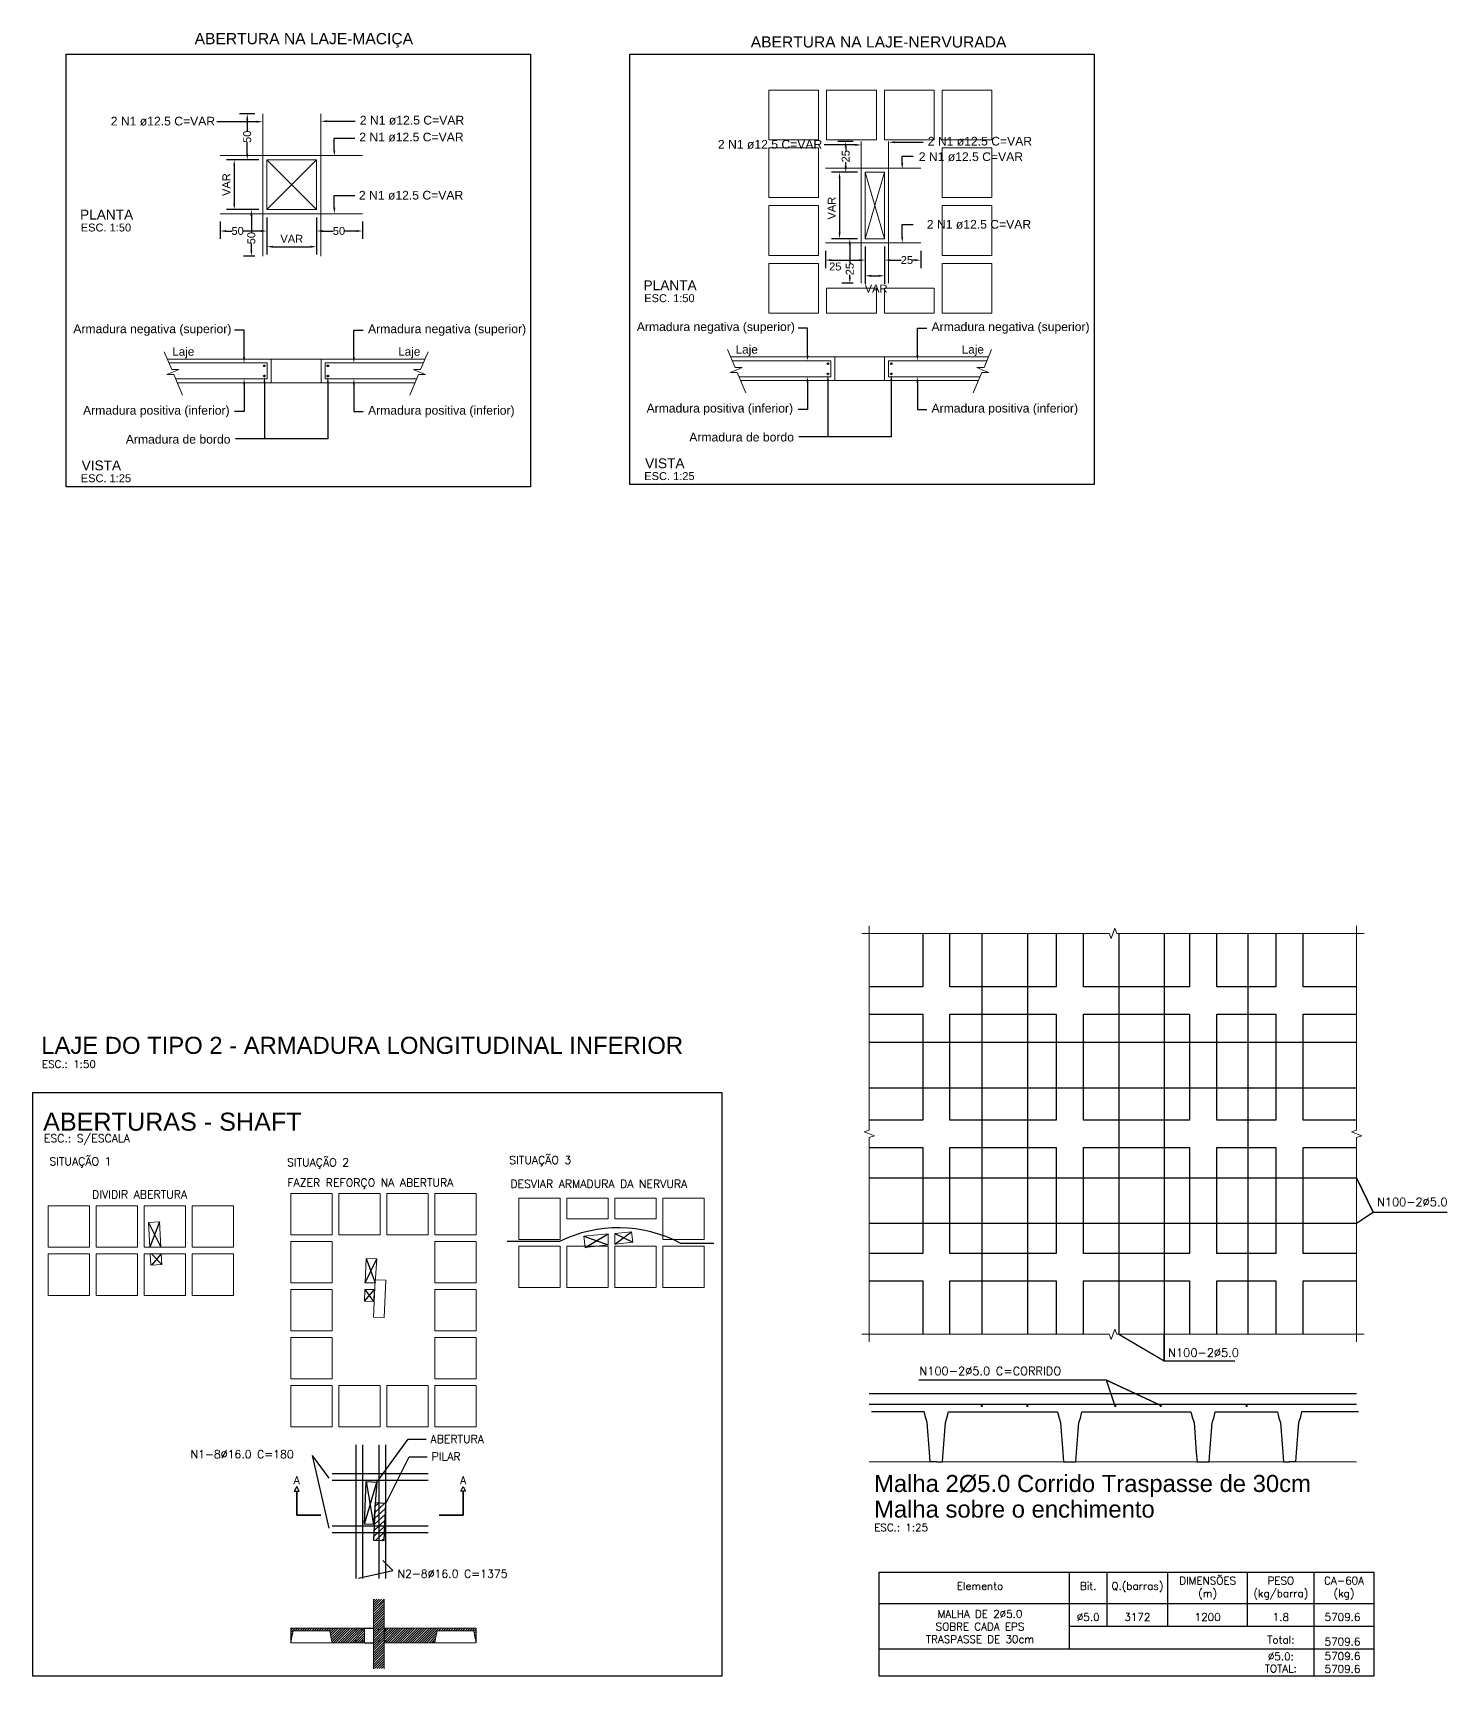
# Model space of a CAD drawing. Header units: millimetres. Extents: x -32 to 332, y -138 to 116.
# Drawn here: x 294.21 to 331.54, y 69.95 to 113.31 of the extents above; entities that cross this region are included whole.
import ezdxf
from ezdxf.enums import TextEntityAlignment as Align

# ---------------------------------------------------------------- set-up
doc = ezdxf.new("R2010")
doc.units = ezdxf.units.MM
doc.linetypes.add('DASHED2', pattern=[9.525, 6.35, -3.175])
for name, color, linetype in [('A-AUX-FC', 8, 'Continuous'), ('A-AUX-FT', 6, 'Continuous'), ('A-LN-FT', 2, 'Continuous'), ('A-PRO-01', 8, 'DASHED2'), ('A-TXT-FC', 4, 'Continuous'), ('A-TXT-FT', 3, 'Continuous'), ('A-TXT-TI', 7, 'Continuous'), ('Cotas', 9, 'Continuous'), ('eps', 8, 'Continuous'), ('HACHURA', 8, 'Continuous'), ('TABFER', 3, 'Continuous'), ('TABFER_QUADRO', 1, 'Continuous')]:
    doc.layers.add(name, color=color, linetype=linetype)
for name, color, linetype, lineweight in [('ARR_LONG_INF', 6, 'Continuous', 15), ('Descrição da armadura', 3, 'Continuous', 5), ('DT-Barras na forma', 2, 'Continuous', 30), ('DT-Forma', 4, 'Continuous', 5), ('DT-Indicações', 2, 'Continuous', 30), ('FO-Elementos em vista', 7, 'Continuous', 9), ('FO-Indicações', 7, 'Continuous', 9), ('LJ_NERV_RETI', 8, 'Continuous', 9), ('OT_SEC_LAJE', 2, 'Continuous', 20), ('PILAR_BETAO', 8, 'Continuous', 0), ('PILAR_EIXOS', 1, 'Continuous', 0), ('Textos', 3, 'Continuous', 9)]:
    doc.layers.add(name, color=color, linetype=linetype, lineweight=lineweight)
doc.styles.add('Arial', font='arial.ttf', dxfattribs={"height": 15})
doc.styles.add('TXT-TB-125', font='romans.shx', dxfattribs={"height": 5})
doc.styles.add('TXT-TB-150', font='romans.shx', dxfattribs={"height": 10})
doc.styles.add('TXT-TB-175', font='romans.shx', dxfattribs={"height": 15})
doc.styles.add('TXT-TI-125', font='arial.ttf', dxfattribs={"height": 11.25})
doc.styles.add('TXT-TI-150', font='arial.ttf', dxfattribs={"height": 22.5})
doc.styles.add('TXT-TI-175', font='arial.ttf', dxfattribs={"height": 33.75})
pattern_1 = [(45, (-767.575288, 443.38043), (-0.0316105015, 0.0316105015), [])]

msp = doc.modelspace()

# ---------------------------------------------------------------- hatches: boundary and pattern name
h = msp.add_hatch(color=256)
h.dxf.hatch_style = 1
h.paths.add_polyline_path([(302.74303, 71.17378, 1), (302.7205, 71.17378, 1)])
h = msp.add_hatch(color=256)
h.dxf.hatch_style = 1
h.paths.add_polyline_path([(302.91903, 71.17378, 1), (302.8965, 71.17378, 1)])
h = msp.add_hatch(color=256)
h.dxf.hatch_style = 1
h.paths.add_polyline_path([(303.35045, 71.17378, 1), (303.32792, 71.17378, 1)])
h = msp.add_hatch(color=256)
h.dxf.hatch_style = 1
h.paths.add_polyline_path([(303.52645, 71.17378, 1), (303.50392, 71.17378, 1)])
h = msp.add_hatch(color=256)
h.dxf.hatch_style = 1
h.paths.add_polyline_path([(302.74303, 70.8795, 1), (302.7205, 70.8795, 1)])
h = msp.add_hatch(color=256)
h.dxf.hatch_style = 1
h.paths.add_polyline_path([(302.91903, 70.8795, 1), (302.8965, 70.8795, 1)])
h = msp.add_hatch(color=256)
h.dxf.hatch_style = 1
h.paths.add_polyline_path([(303.35045, 70.8795, 1), (303.32792, 70.8795, 1)])
h = msp.add_hatch(color=256)
h.dxf.hatch_style = 1
h.paths.add_polyline_path([(303.52645, 70.8795, 1), (303.50392, 70.8795, 1)])
at = {"layer": 'HACHURA'}
h = msp.add_hatch(dxfattribs=at)
h.set_pattern_fill('ANSI31', color=256, scale=0.01408)
h.set_pattern_definition(pattern_1)
h.paths.add_polyline_path([(303.48465, 71.98406), (303.20331, 71.98406), (303.20331, 70.14924), (303.48465, 70.14924)])
h = msp.add_hatch(dxfattribs=at)
h.set_pattern_fill('ANSI31', color=256, scale=0.01408)
h.set_pattern_definition(pattern_1)
h.paths.add_polyline_path([(302.96321, 70.83304), (302.96321, 71.14984), (302.96321, 71.22024), (301.01619, 71.22024), (301.01619, 70.83304), (301.04787, 70.99144), (301.07955, 71.14984), (302.04403, 71.14984), (302.07571, 70.99144), (302.10739, 70.83304)])
h.paths.add_polyline_path([(305.90899, 71.22024), (303.48465, 71.22024), (303.48465, 70.83304), (303.55059, 70.83304), (304.64179, 70.83304), (304.81779, 70.83304), (304.84947, 70.99144), (304.88115, 71.14984), (305.84563, 71.14984), (305.87731, 70.99144), (305.90899, 70.83304)])

# ---------------------------------------------------------------- linework, layer by layer
msp.add_lwpolyline([(294.2107, 85.35568), (312.39482, 85.35568), (312.39482, 69.95195), (294.2107, 69.95195)], close=True)
for centre in [(302.73177, 71.17378), (302.90777, 71.17378), (303.33919, 71.17378), (303.51519, 71.17378), (302.73177, 70.8795), (302.90777, 70.8795), (303.33919, 70.8795), (303.51519, 70.8795)]:
    msp.add_circle(centre, 0.01126)
at = {"layer": 'A-AUX-FC'}
for p, q in [((302.96321, 73.96007), (303.28826, 75.07363)), ((303.01118, 75.08504), (303.20502, 73.94976)), ((303.22151, 73.95585), (303.51513, 74.2249)), ((303.22846, 74.115), (303.52208, 74.38405)), ((303.23541, 74.27415), (303.49585, 74.5128)), ((303.24236, 74.43329), (303.33671, 74.51975)), ((303.20762, 73.63756), (303.50123, 73.90661)), ((303.21456, 73.79671), (303.50818, 74.06576)), ((303.26393, 73.53639), (303.49428, 73.74747)), ((303.42307, 73.52944), (303.48733, 73.58832)), ((302.96321, 71.22024), (303.20331, 71.22024)), ((302.96321, 70.83304), (303.20331, 70.83304))]:
    msp.add_line(p, q, dxfattribs=at)
for points in [[(329.14567, 81.90144), (329.58326, 82.19312), (329.14567, 83.10146), (329.58326, 82.19312), (331.53618, 82.19312)], [(322.86757, 78.97257), (324.07184, 78.27151), (324.06759, 78.97257), (324.07184, 78.27151), (325.92981, 78.27151)], [(322.76181, 77.09813), (322.54754, 77.76353), (323.96183, 77.09813), (322.54754, 77.76353), (317.59105, 77.76353)]]:
    msp.add_lwpolyline(points, dxfattribs=at)
for points in [[(303.01118, 75.08504), (303.28826, 75.07363), (303.20502, 73.94976), (302.96321, 73.96007)], [(303.20331, 73.53903), (303.48465, 73.52675), (303.52764, 74.51141), (303.24631, 74.52369), (303.20331, 73.53903)], [(303.20331, 73.53903), (303.48465, 73.52675), (303.52764, 74.51141), (303.24631, 74.52369), (303.20331, 73.53903)]]:
    msp.add_lwpolyline(points, close=True, dxfattribs=at)
at = {"layer": 'A-AUX-FT', "linetype": 'Continuous'}
for p, q in [((308.11071, 81.42126), (306.72859, 81.42126)), ((311.29616, 81.37714), (312.17868, 81.37714))]:
    msp.add_line(p, q, dxfattribs=at)
at = {"layer": 'A-AUX-FT'}
for p, q in [((302.73177, 76.05222), (302.73177, 72.53222)), ((302.90777, 76.05222), (302.90777, 72.53222)), ((303.33919, 76.05222), (303.33919, 72.53222)), ((303.51519, 76.05222), (303.51519, 72.53222)), ((302.10739, 75.29914), (304.64179, 75.29914)), ((302.10739, 75.12314), (304.64179, 75.12314)), ((302.10739, 73.91816), (304.64179, 73.91816)), ((302.10739, 73.74216), (304.64179, 73.74216))]:
    msp.add_line(p, q, dxfattribs=at)
for points in [[(319.25674, 89.55278), (319.25674, 78.97257)], [(320.45676, 89.55278), (320.45676, 78.97257)], [(322.86757, 89.55278), (322.86757, 78.97257)], [(324.06759, 89.55278), (324.06759, 78.97257)], [(326.27702, 89.55278), (326.27702, 78.97257)], [(316.28541, 86.67762), (329.14567, 86.67762)], [(316.28541, 85.4776), (329.14567, 85.4776)], [(316.28541, 83.10146), (329.14567, 83.10146)], [(316.28541, 81.90144), (329.14567, 81.90144)], [(301.80694, 74.19591), (301.17334, 74.19591), (301.17334, 74.82951), (301.2367, 74.82951), (301.17334, 74.95623), (301.10998, 74.82951), (301.17334, 74.82951), (301.17334, 74.19591), (301.80694, 74.19591)], [(304.93499, 74.19591), (305.56859, 74.19591), (305.56859, 74.82951), (305.50523, 74.82951), (305.56859, 74.95623), (305.63195, 74.82951), (305.56859, 74.82951), (305.56859, 74.19591), (304.93499, 74.19591)]]:
    msp.add_lwpolyline(points, dxfattribs=at)
at = {"layer": 'A-AUX-FT', "linetype": 'Continuous'}
msp.add_arc((309.66024, 78.27999), 3.50266, 62.156961, 116.25624, dxfattribs=at)
at = {"layer": 'A-LN-FT'}
msp.add_line((329.14567, 77.11973), (316.28541, 77.11973), dxfattribs=at)
at = {"layer": 'A-LN-FT', "const_width": 0.03}
for points in [[(319.27174, 77.08313, 1), (319.24173, 77.08313, 1)], [(320.47176, 77.08313, 1), (320.44176, 77.08313, 1)], [(322.79181, 77.08313, 1), (322.76181, 77.08313, 1)], [(323.99183, 77.08313, 1), (323.96183, 77.08313, 1)], [(326.25978, 77.08313, 1), (326.22978, 77.08313, 1)]]:
    msp.add_lwpolyline(points, format="xyb", close=True, dxfattribs=at)
at = {"layer": 'A-PRO-01'}
for p, q in [((297.26513, 81.92288), (297.58736, 81.26731)), ((297.55059, 81.93852), (297.30105, 81.26731)), ((308.75133, 81.56366), (309.39077, 81.33059)), ((308.78518, 81.26251), (309.39077, 81.62047)), ((309.56677, 81.35037), (310.0139, 81.67582)), ((309.56677, 81.6361), (310.04445, 81.40407)), ((297.597, 81.09131), (297.33769, 80.79877)), ((297.33769, 81.09131), (297.6122, 80.81381)), ((302.98375, 80.33074), (303.28826, 80.96257)), ((303.01118, 80.97398), (303.24147, 80.33074)), ((302.96321, 79.84901), (303.22843, 80.15474)), ((302.97625, 80.15474), (303.20502, 79.8387))]:
    msp.add_line(p, q, dxfattribs=at)
at = {"layer": 'A-TXT-FC'}
msp.add_line((316.28541, 77.41116), (329.14567, 77.41116), dxfattribs=at)
for points in [[(318.05545, 75.61113), (317.89544, 75.61113), (317.87544, 75.85113), (317.81544, 76.64291), (317.77544, 76.76291), (317.73544, 76.92291), (316.34036, 76.92291)], [(318.05545, 75.61113), (318.21545, 75.61113), (318.23545, 75.85113), (318.29545, 76.64291), (318.33545, 76.76291), (318.37545, 76.92291), (321.25551, 76.92291), (321.29551, 76.76291), (321.33551, 76.64291), (321.39551, 75.85113), (321.41551, 75.61113), (321.73552, 75.61113), (321.75552, 75.85113), (321.81552, 76.64291), (321.85552, 76.76291), (321.89552, 76.92291), (324.77558, 76.92291), (324.81558, 76.76291), (324.85558, 76.64291), (324.91558, 75.85113), (324.93559, 75.61113), (325.25559, 75.61113), (325.27559, 75.85113), (325.33559, 76.64291), (325.37559, 76.76291), (325.41559, 76.92291), (327.05563, 76.92291), (327.09563, 76.76291), (327.13563, 76.64291), (327.19563, 75.85113), (327.21563, 75.61113), (327.37563, 75.61113)], [(329.20062, 76.92291), (327.69564, 76.92291), (327.65564, 76.76291), (327.61564, 76.64291), (327.55564, 75.85113), (327.53564, 75.61113), (327.37563, 75.61113)]]:
    msp.add_lwpolyline(points, dxfattribs=at)
at = {"layer": 'A-TXT-FT'}
for p, q in [((303.28793, 75.0691), (304.11208, 76.20137)), ((304.11208, 76.20137), (304.59375, 76.20137)), ((302.02866, 73.85863), (301.5873, 75.77707)), ((302.02866, 75.1732), (301.5873, 75.77707)), ((303.52764, 74.51141), (304.13935, 75.73818)), ((304.13935, 75.73818), (304.62102, 75.73818)), ((303.44532, 73.00182), (303.71236, 72.73509)), ((302.80406, 72.53293), (303.71236, 72.73509))]:
    msp.add_line(p, q, dxfattribs=at)
at = {"layer": 'ARR_LONG_INF'}
for p, q in [((300.27664, 107.4197), (300.27664, 111.17636)), ((301.80782, 111.17636), (301.80782, 107.4197)), ((316.07089, 106.70981), (316.07089, 110.44653)), ((316.79594, 110.44653), (316.79594, 106.70981)), ((299.15346, 110.07405), (302.91012, 110.07405)), ((315.1288, 109.74236), (317.64621, 109.74236)), ((299.15346, 108.54287), (302.91012, 108.54287)), ((315.1288, 107.77503), (317.64621, 107.77503)), ((300.39749, 104.60319), (297.80191, 104.60319)), ((300.39749, 104.18578), (300.39749, 104.60319)), ((301.92102, 104.18578), (301.92102, 104.60319)), ((301.92102, 104.60319), (304.5166, 104.60319)), ((315.26858, 104.65929), (312.67301, 104.65929)), ((315.26858, 104.24188), (315.26858, 104.65929)), ((316.79212, 104.24188), (316.79212, 104.65929)), ((316.79212, 104.65929), (319.38769, 104.65929)), ((297.97757, 104.18578), (300.39749, 104.18578)), ((304.34094, 104.18578), (301.92102, 104.18578)), ((312.84867, 104.24188), (315.26858, 104.24188)), ((319.21203, 104.24188), (316.79212, 104.24188))]:
    msp.add_line(p, q, dxfattribs=at)
at = {"layer": 'Cotas', "linetype": 'Continuous'}
for p, q in [((300.06794, 111.17636), (299.66029, 111.17636)), ((299.86899, 111.01983), (299.86899, 110.72024)), ((299.86899, 110.1224), (299.86899, 110.42199)), ((315.86219, 110.44653), (315.45454, 110.44653)), ((315.66324, 110.29), (315.66324, 110.20851)), ((300.17611, 109.96588), (299.31686, 109.96588)), ((299.52556, 109.80935), (299.52556, 108.80757)), ((300.17611, 109.96588), (299.66029, 109.96588)), ((315.66324, 109.79071), (315.66324, 109.90442)), ((315.97036, 109.63418), (315.29219, 109.63418)), ((315.97036, 109.63418), (315.45454, 109.63418)), ((315.50089, 109.47766), (315.50089, 108.03973)), ((300.17611, 108.65105), (299.31686, 108.65105)), ((300.17611, 108.65105), (299.76846, 108.65105)), ((299.97717, 108.49452), (299.97717, 108.04581)), ((300.38482, 108.44234), (300.38482, 107.46295)), ((301.69964, 108.44234), (301.69964, 107.87669)), ((301.69965, 108.44234), (301.69965, 107.46295)), ((299.15346, 108.33417), (299.15346, 107.87669)), ((299.30999, 108.08539), (299.46493, 108.08539)), ((300.22829, 108.08539), (299.76318, 108.08539)), ((300.38482, 108.33417), (300.38482, 107.87669)), ((301.85617, 108.08539), (302.13936, 108.08539)), ((302.7536, 108.08539), (302.43761, 108.08539)), ((302.91012, 108.33417), (302.91012, 107.87669)), ((299.97717, 107.57622), (299.97717, 107.74756)), ((300.54134, 107.67166), (301.54312, 107.67166)), ((315.1288, 107.56633), (315.1288, 107.10885)), ((315.97036, 107.8832), (315.29219, 107.8832)), ((315.97036, 107.8832), (315.56271, 107.8832)), ((315.77142, 107.72668), (315.77142, 107.2322)), ((316.17907, 107.6745), (316.17907, 106.69511)), ((316.17907, 107.56633), (316.17907, 107.10885)), ((316.68776, 107.6745), (316.68776, 107.10885)), ((316.68777, 107.6745), (316.68777, 106.69511)), ((317.64621, 107.56633), (317.64621, 107.10885)), ((300.06794, 107.4197), (299.76846, 107.4197)), ((315.28532, 107.31755), (316.02254, 107.31755)), ((316.84429, 107.31755), (317.12456, 107.31755)), ((317.48968, 107.31755), (317.42865, 107.31755)), ((315.86219, 106.70981), (315.56271, 106.70981)), ((315.77142, 106.86633), (315.77142, 106.92811)), ((316.3356, 106.90381), (316.53124, 106.90381))]:
    msp.add_line(p, q, dxfattribs=at)
at = {"layer": 'Cotas'}
for p, q in [((300.12011, 110.96908), (299.068, 110.96908)), ((301.96435, 110.98178), (302.71524, 110.98178)), ((302.16696, 110.20971), (302.16696, 110.53625)), ((302.16696, 110.53625), (302.71104, 110.53625)), ((315.91436, 110.35699), (315.09231, 110.35699)), ((316.95247, 110.42691), (317.70335, 110.42691)), ((317.15508, 109.87801), (317.15508, 110.06339)), ((317.15508, 110.06339), (317.44713, 110.06339)), ((302.16696, 108.6994), (302.16696, 109.02594)), ((302.16696, 109.02594), (302.71104, 109.02594)), ((317.15508, 107.93156), (317.15508, 108.2581)), ((317.15508, 108.2581), (317.44713, 108.2581))]:
    msp.add_line(p, q, dxfattribs=at)
for points in [[(299.78475, 104.75972), (299.78475, 105.46935), (299.53608, 105.46935)], [(302.68335, 104.75972), (302.68335, 105.46935), (302.93201, 105.46935)], [(314.65584, 104.81582), (314.65584, 105.52544), (314.40718, 105.52544)], [(317.55444, 104.81582), (317.55444, 105.52544), (317.80311, 105.52544)], [(301.99615, 104.08212), (301.99615, 102.59884), (299.55734, 102.59884)], [(300.32235, 104.08212), (300.32235, 102.59884), (299.55734, 102.59884)], [(314.65584, 104.08535), (314.65584, 103.37573), (314.40718, 103.37573)], [(316.86725, 104.13821), (316.86725, 102.65494), (314.42844, 102.65494)], [(315.19345, 104.13821), (315.19345, 102.65494), (314.42844, 102.65494)], [(317.55444, 104.08535), (317.55444, 103.37573), (317.80311, 103.37573)], [(299.78475, 104.02926), (299.78475, 103.31963), (299.53608, 103.31963)], [(302.68335, 104.02926), (302.68335, 103.31963), (302.93201, 103.31963)]]:
    msp.add_lwpolyline(points, dxfattribs=at)
at = {"layer": 'Cotas', "linetype": 'Continuous'}
for points in [[(299.8429, 111.01983), (299.89508, 111.01983), (299.86899, 111.17636)], [(315.63715, 110.29), (315.68933, 110.29), (315.66324, 110.44653)], [(299.49947, 109.80935), (299.55165, 109.80935), (299.52556, 109.96588)], [(299.8429, 110.1224), (299.89508, 110.1224), (299.86899, 109.96588)], [(315.63715, 109.79071), (315.68933, 109.79071), (315.66324, 109.63418)], [(315.4748, 109.47766), (315.52698, 109.47766), (315.50089, 109.63418)], [(299.49947, 108.80757), (299.55165, 108.80757), (299.52556, 108.65105)], [(299.95108, 108.49452), (300.00325, 108.49452), (299.97717, 108.65105)], [(299.30999, 108.11148), (299.30999, 108.05931), (299.15346, 108.08539)], [(300.22829, 108.11148), (300.22829, 108.05931), (300.38482, 108.08539)], [(301.85617, 108.11148), (301.85617, 108.05931), (301.69964, 108.08539)], [(302.7536, 108.11148), (302.7536, 108.05931), (302.91012, 108.08539)], [(315.4748, 108.03973), (315.52698, 108.03973), (315.50089, 107.8832)], [(299.95108, 107.57622), (300.00325, 107.57622), (299.97717, 107.4197)], [(300.54134, 107.69774), (300.54134, 107.64557), (300.38482, 107.67166)], [(301.54312, 107.69774), (301.54312, 107.64557), (301.69965, 107.67166)], [(315.74533, 107.72668), (315.7975, 107.72668), (315.77142, 107.8832)], [(315.28532, 107.34364), (315.28532, 107.29147), (315.1288, 107.31755)], [(316.02254, 107.34364), (316.02254, 107.29147), (316.17907, 107.31755)], [(316.84429, 107.34364), (316.84429, 107.29147), (316.68776, 107.31755)], [(317.48968, 107.34364), (317.48968, 107.29147), (317.64621, 107.31755)], [(315.74533, 106.86633), (315.7975, 106.86633), (315.77142, 106.70981)], [(316.3356, 106.9299), (316.3356, 106.87773), (316.17907, 106.90381)], [(316.53124, 106.9299), (316.53124, 106.87773), (316.68777, 106.90381)]]:
    msp.add_solid(points, dxfattribs=at)
at = {"layer": 'Cotas'}
for points in [[(301.96435, 110.95569), (301.80782, 110.98178), (301.96435, 111.00787)], [(300.12011, 110.99517), (300.27664, 110.96908), (300.12011, 110.94299)], [(302.19305, 110.20971), (302.16696, 110.05318), (302.14087, 110.20971)], [(315.91436, 110.38308), (316.07089, 110.35699), (315.91436, 110.3309)], [(316.95247, 110.40082), (316.79594, 110.42691), (316.95247, 110.453)], [(317.18116, 109.87801), (317.15508, 109.72149), (317.12899, 109.87801)], [(302.19305, 108.6994), (302.16696, 108.54287), (302.14087, 108.6994)], [(317.18116, 107.93156), (317.15508, 107.77503), (317.12899, 107.93156)], [(299.81083, 104.75972), (299.78475, 104.60319), (299.75866, 104.75972)], [(302.70944, 104.75972), (302.68335, 104.60319), (302.65726, 104.75972)], [(314.68193, 104.81582), (314.65584, 104.65929), (314.62975, 104.81582)], [(317.58053, 104.81582), (317.55444, 104.65929), (317.52836, 104.81582)], [(299.75866, 104.02926), (299.78475, 104.18578), (299.81083, 104.02926)], [(300.29627, 104.08212), (300.32235, 104.23864), (300.34844, 104.08212)], [(301.97007, 104.08212), (301.99615, 104.23864), (302.02224, 104.08212)], [(302.65726, 104.02926), (302.68335, 104.18578), (302.70944, 104.02926)], [(314.62975, 104.08535), (314.65584, 104.24188), (314.68193, 104.08535)], [(315.16736, 104.13821), (315.19345, 104.29474), (315.21954, 104.13821)], [(316.84116, 104.13821), (316.86725, 104.29474), (316.89334, 104.13821)], [(317.52836, 104.08535), (317.55444, 104.24188), (317.58053, 104.08535)]]:
    msp.add_solid(points, dxfattribs=at)
at = {"layer": 'DT-Barras na forma'}
for centre in [(300.32288, 104.52701), (301.99563, 104.52701), (315.19397, 104.58311), (316.86673, 104.58311), (300.32235, 104.26144), (301.99615, 104.26144), (315.19345, 104.31754), (316.86725, 104.31754)]:
    msp.add_circle(centre, 0.02038, dxfattribs=at)
at = {"layer": 'DT-Forma', "linetype": 'Continuous'}
for p, q in [((312.54761, 104.95669), (312.74692, 104.48398)), ((319.51309, 104.95669), (319.31377, 104.48398)), ((297.67652, 104.90059), (297.87583, 104.42788)), ((297.75791, 104.70754), (300.50184, 104.70754)), ((300.50184, 104.70754), (300.50184, 104.08143)), ((301.81667, 104.70754), (301.81667, 104.08143)), ((304.5606, 104.70754), (301.81667, 104.70754)), ((304.64199, 104.90059), (304.44268, 104.42788)), ((312.62901, 104.76364), (315.37293, 104.76364)), ((315.37293, 104.76364), (315.37293, 104.13753)), ((316.68776, 104.76364), (316.68776, 104.13753)), ((319.43169, 104.76364), (316.68776, 104.76364)), ((297.904, 104.36057), (297.74695, 104.29483)), ((297.74695, 104.29483), (297.93113, 104.29483)), ((298.06157, 104.42788), (297.87583, 104.42788)), ((298.06157, 104.42788), (297.904, 104.36057)), ((297.93113, 104.29483), (298.15914, 103.75638)), ((300.50184, 104.08143), (298.0214, 104.08143)), ((301.81667, 104.08143), (304.29711, 104.08143)), ((304.38737, 104.29483), (304.15936, 103.75638)), ((304.25693, 104.42788), (304.4145, 104.36057)), ((304.25693, 104.42788), (304.44268, 104.42788)), ((304.57155, 104.29483), (304.38737, 104.29483)), ((304.4145, 104.36057), (304.57155, 104.29483)), ((312.7751, 104.41667), (312.61805, 104.35093)), ((312.61805, 104.35093), (312.80223, 104.35093)), ((312.93267, 104.48398), (312.74692, 104.48398)), ((312.93267, 104.48398), (312.7751, 104.41667)), ((312.80223, 104.35093), (313.03024, 103.81247)), ((315.37293, 104.13753), (312.89249, 104.13753)), ((316.68776, 104.13753), (319.1682, 104.13753)), ((319.25847, 104.35093), (319.03046, 103.81247)), ((319.12803, 104.48398), (319.2856, 104.41667)), ((319.12803, 104.48398), (319.31377, 104.48398)), ((319.44265, 104.35093), (319.25847, 104.35093)), ((319.2856, 104.41667), (319.44265, 104.35093))]:
    msp.add_line(p, q, dxfattribs=at)
for points in [[(300.38481, 108.65105), (300.38481, 109.96588), (301.69964, 109.96588), (301.69964, 108.65105), (300.38481, 108.65105)], [(316.17906, 107.8832), (316.17906, 109.63418), (316.68776, 109.63418), (316.68776, 107.8832), (316.17906, 107.8832)]]:
    msp.add_lwpolyline(points, dxfattribs=at)
at = {"layer": 'DT-Indicações'}
for points in [[(295.09207, 112.74968), (307.34543, 112.74968), (307.34543, 101.33814), (295.09207, 101.33814)], [(309.96316, 112.74968), (322.21652, 112.74968), (322.21652, 101.39423), (309.96316, 101.39423)]]:
    msp.add_lwpolyline(points, close=True, dxfattribs=at)
at = {"layer": 'eps'}
for points in [[(317.69544, 89.55278), (317.69544, 88.14275), (316.28541, 88.14275)], [(321.21551, 89.55278), (321.21551, 88.14275), (318.41545, 88.14275), (318.41545, 89.55278)], [(324.73558, 89.55278), (324.73558, 88.14275), (321.93553, 88.14275), (321.93553, 89.55278)], [(327.01563, 89.55278), (327.01563, 88.14275), (325.4556, 88.14275), (325.4556, 89.55278)], [(329.14567, 88.14275), (327.73564, 88.14275), (327.73564, 89.55278)], [(316.28541, 87.42274), (317.69544, 87.42274), (317.69544, 84.62268), (316.28541, 84.62268)], [(329.14567, 84.62268), (327.73564, 84.62268), (327.73564, 87.42274), (329.14567, 87.42274)], [(316.28541, 83.90266), (317.69544, 83.90266), (317.69544, 81.10261), (316.28541, 81.10261)], [(329.14567, 81.10261), (327.73564, 81.10261), (327.73564, 83.90266), (329.14567, 83.90266)], [(316.28541, 80.38259), (317.69544, 80.38259), (317.69544, 78.97257)], [(318.41545, 78.97257), (318.41545, 80.38259), (321.21551, 80.38259), (321.21551, 78.97257)], [(321.93553, 78.97257), (321.93553, 80.38259), (324.73558, 80.38259), (324.73558, 78.97257)], [(325.4556, 78.97257), (325.4556, 80.38259), (327.01563, 80.38259), (327.01563, 78.97257)], [(327.73564, 78.97257), (327.73564, 80.38259), (329.14567, 80.38259)]]:
    msp.add_lwpolyline(points, dxfattribs=at)
for points in [[(321.21551, 87.42274), (321.21551, 84.62268), (318.41545, 84.62268), (318.41545, 87.42274)], [(324.73558, 87.42274), (324.73558, 84.62268), (321.93553, 84.62268), (321.93553, 87.42274)], [(327.01563, 87.42274), (327.01563, 84.62268), (325.4556, 84.62268), (325.4556, 87.42274)], [(321.21551, 83.90266), (321.21551, 81.10261), (318.41545, 81.10261), (318.41545, 83.90266)], [(324.73558, 83.90266), (324.73558, 81.10261), (321.93553, 81.10261), (321.93553, 83.90266)], [(327.01563, 83.90266), (327.01563, 81.10261), (325.4556, 81.10261), (325.4556, 83.90266)]]:
    msp.add_lwpolyline(points, close=True, dxfattribs=at)
at = {"layer": 'FO-Elementos em vista'}
for p, q in [((300.50184, 104.70754), (301.81667, 104.70754)), ((315.37293, 104.76364), (316.68776, 104.76364)), ((301.81667, 104.08143), (300.50184, 104.08143)), ((316.68776, 104.13753), (315.37293, 104.13753))]:
    msp.add_line(p, q, dxfattribs=at)
at = {"layer": 'FO-Indicações', "linetype": 'Continuous'}
for p, q in [((300.38481, 109.96588), (301.69964, 108.65105)), ((300.38481, 108.65105), (301.69964, 109.96588)), ((316.17906, 109.63418), (316.68776, 107.8832)), ((316.17906, 107.8832), (316.68776, 109.63418))]:
    msp.add_line(p, q, dxfattribs=at)
at = {"layer": 'LJ_NERV_RETI'}
for p, q in [((302.10739, 81.59794), (302.10739, 82.68914)), ((303.37459, 81.59794), (303.37459, 82.68914)), ((304.64179, 81.59794), (304.64179, 82.68914)), ((305.90899, 81.59794), (305.90899, 82.68914)), ((308.12357, 81.4761), (308.12357, 82.5673)), ((308.29957, 82.5673), (309.39077, 82.5673)), ((308.29957, 82.0217), (308.29957, 82.5673)), ((309.39077, 82.0217), (309.39077, 82.5673)), ((309.56677, 82.5673), (310.65797, 82.5673)), ((309.56677, 82.0217), (309.56677, 82.5673)), ((310.65797, 82.0217), (310.65797, 82.5673)), ((311.92517, 81.4761), (311.92517, 82.5673)), ((295.70391, 81.26731), (295.70391, 82.35851)), ((296.97111, 81.26731), (296.97111, 82.35851)), ((298.23831, 81.26731), (298.23831, 82.35851)), ((299.50551, 81.26731), (299.50551, 82.35851)), ((308.29957, 82.0217), (309.39077, 82.0217)), ((309.56677, 82.0217), (310.65797, 82.0217)), ((301.01619, 81.59794), (302.10739, 81.59794)), ((302.28339, 81.59794), (303.37459, 81.59794)), ((303.55059, 81.59794), (304.64179, 81.59794)), ((304.81779, 81.59794), (305.90899, 81.59794)), ((294.61271, 81.26731), (295.70391, 81.26731)), ((295.70391, 80.00011), (295.70391, 81.09131)), ((295.87991, 81.26731), (296.97111, 81.26731)), ((296.97111, 80.00011), (296.97111, 81.09131)), ((297.14711, 81.26731), (298.23831, 81.26731)), ((298.23831, 80.00011), (298.23831, 81.09131)), ((298.41431, 81.26731), (299.50551, 81.26731)), ((299.50551, 80.00011), (299.50551, 81.09131)), ((302.10739, 80.33074), (302.10739, 81.42194)), ((305.90899, 80.33074), (305.90899, 81.42194)), ((307.03237, 81.4761), (308.12357, 81.4761)), ((308.12357, 80.2089), (308.12357, 81.3001)), ((309.39077, 80.2089), (309.39077, 81.3001)), ((310.65797, 80.2089), (310.65797, 81.3001)), ((310.83397, 81.4761), (311.92517, 81.4761)), ((311.92517, 80.2089), (311.92517, 81.3001)), ((301.01619, 80.33074), (302.10739, 80.33074)), ((304.81779, 80.33074), (305.90899, 80.33074)), ((294.61271, 80.00011), (295.70391, 80.00011)), ((295.87991, 80.00011), (296.97111, 80.00011)), ((297.14711, 80.00011), (298.23831, 80.00011)), ((298.41431, 80.00011), (299.50551, 80.00011)), ((302.10739, 79.06354), (302.10739, 80.15474)), ((305.90899, 79.06354), (305.90899, 80.15474)), ((307.03237, 80.2089), (308.12357, 80.2089)), ((308.29957, 80.2089), (309.39077, 80.2089)), ((309.56677, 80.2089), (310.65797, 80.2089)), ((310.83397, 80.2089), (311.92517, 80.2089)), ((301.01619, 79.06354), (302.10739, 79.06354)), ((304.81779, 79.06354), (305.90899, 79.06354)), ((302.10739, 77.79634), (302.10739, 78.88754)), ((305.90899, 77.79634), (305.90899, 78.88754)), ((301.01619, 77.79634), (302.10739, 77.79634)), ((302.10739, 76.52914), (302.10739, 77.62034)), ((303.37459, 76.52914), (303.37459, 77.62034)), ((304.64179, 76.52914), (304.64179, 77.62034)), ((304.81779, 77.79634), (305.90899, 77.79634)), ((305.90899, 76.52914), (305.90899, 77.62034)), ((301.01619, 76.52914), (302.10739, 76.52914)), ((302.28339, 76.52914), (303.37459, 76.52914)), ((303.55059, 76.52914), (304.64179, 76.52914)), ((304.81779, 76.52914), (305.90899, 76.52914))]:
    msp.add_line(p, q, dxfattribs=at)
at = {"layer": 'LJ_NERV_RETI', "linetype": 'Continuous'}
msp.add_line((316.28541, 75.61113), (329.14567, 75.61113), dxfattribs=at)
at = {"layer": 'LJ_NERV_RETI'}
for points in [[(314.94772, 111.80518), (313.63481, 111.80518), (313.63481, 110.49228), (314.94772, 110.49228)], [(316.47238, 111.80518), (315.15947, 111.80518), (315.15947, 110.49228), (316.47238, 110.49228)], [(317.99705, 111.80518), (316.68414, 111.80518), (316.68414, 110.49228), (317.99705, 110.49228)], [(319.52171, 111.80518), (318.20881, 111.80518), (318.20881, 110.49228), (319.52171, 110.49228)], [(314.94772, 110.28052), (313.63481, 110.28052), (313.63481, 108.96761), (314.94772, 108.96761)], [(319.52171, 110.28052), (318.20881, 110.28052), (318.20881, 108.96761), (319.52171, 108.96761)], [(314.94772, 107.44295), (314.94772, 108.75585), (313.63481, 108.75585), (313.63481, 107.44295)], [(319.52171, 108.75585), (318.20881, 108.75585), (318.20881, 107.44295), (319.52171, 107.44295)], [(314.94772, 105.91828), (314.94772, 107.23119), (313.63481, 107.23119), (313.63481, 105.91828)], [(319.52171, 107.23119), (318.20881, 107.23119), (318.20881, 105.91828), (319.52171, 105.91828)], [(316.47238, 105.91828), (316.47238, 106.57473), (315.15947, 106.57473), (315.15947, 105.91828)], [(317.99705, 105.91828), (317.99705, 106.57473), (316.68414, 106.57473), (316.68414, 105.91828)]]:
    msp.add_lwpolyline(points, close=True, dxfattribs=at)
at = {"layer": 'LJ_NERV_RETI', "linetype": 'Continuous'}
for points in [[(329.34567, 89.55278), (322.81554, 89.55278), (322.76554, 89.69015), (322.66554, 89.4154), (322.61554, 89.55278), (316.08541, 89.55278)], [(316.28541, 78.77256), (316.28541, 84.16267), (316.42279, 84.21267), (316.14804, 84.31267), (316.28541, 84.36267), (316.28541, 89.75278)], [(329.14567, 78.77256), (329.14567, 84.16267), (329.28305, 84.21267), (329.00829, 84.31267), (329.14567, 84.36267), (329.14567, 89.75278)], [(329.34567, 78.97257), (322.81554, 78.97257), (322.76554, 79.10994), (322.66554, 78.83519), (322.61554, 78.97257), (316.08541, 78.97257)]]:
    msp.add_lwpolyline(points, dxfattribs=at)
at = {"layer": 'LJ_NERV_RETI'}
for points in [[(302.10739, 82.68914), (301.01619, 82.68914), (301.01619, 81.59794)], [(303.37459, 82.68914), (302.28339, 82.68914), (302.28339, 81.59794)], [(304.64179, 82.68914), (303.55059, 82.68914), (303.55059, 81.59794)], [(305.90899, 82.68914), (304.81779, 82.68914), (304.81779, 81.59794)], [(308.12357, 82.5673), (307.03237, 82.5673), (307.03237, 81.4761)], [(311.92517, 82.5673), (310.83397, 82.5673), (310.83397, 81.4761)], [(295.70391, 82.35851), (294.61271, 82.35851), (294.61271, 81.26731)], [(296.97111, 82.35851), (295.87991, 82.35851), (295.87991, 81.26731)], [(298.23831, 82.35851), (297.14711, 82.35851), (297.14711, 81.26731)], [(299.50551, 82.35851), (298.41431, 82.35851), (298.41431, 81.26731)], [(295.70391, 81.09131), (294.61271, 81.09131), (294.61271, 80.00011)], [(296.97111, 81.09131), (295.87991, 81.09131), (295.87991, 80.00011)], [(298.23831, 81.09131), (297.14711, 81.09131), (297.14711, 80.00011)], [(299.50551, 81.09131), (298.41431, 81.09131), (298.41431, 80.00011)], [(302.10739, 81.42194), (301.01619, 81.42194), (301.01619, 80.33074)], [(305.90899, 81.42194), (304.81779, 81.42194), (304.81779, 80.33074)], [(308.12357, 81.3001), (307.03237, 81.3001), (307.03237, 80.2089)], [(309.39077, 81.3001), (308.29957, 81.3001), (308.29957, 80.2089)], [(310.65797, 81.3001), (309.56677, 81.3001), (309.56677, 80.2089)], [(311.92517, 81.3001), (310.83397, 81.3001), (310.83397, 80.2089)], [(302.10739, 80.15474), (301.01619, 80.15474), (301.01619, 79.06354)], [(305.90899, 80.15474), (304.81779, 80.15474), (304.81779, 79.06354)], [(302.10739, 78.88754), (301.01619, 78.88754), (301.01619, 77.79634)], [(305.90899, 78.88754), (304.81779, 78.88754), (304.81779, 77.79634)], [(302.10739, 77.62034), (301.01619, 77.62034), (301.01619, 76.52914)], [(303.37459, 77.62034), (302.28339, 77.62034), (302.28339, 76.52914)], [(304.64179, 77.62034), (303.55059, 77.62034), (303.55059, 76.52914)], [(305.90899, 77.62034), (304.81779, 77.62034), (304.81779, 76.52914)]]:
    msp.add_lwpolyline(points, dxfattribs=at)
at = {"layer": 'OT_SEC_LAJE'}
for p, q in [((309.39077, 81.62047), (309.39077, 81.33059)), ((309.56677, 81.6361), (309.56677, 81.35037)), ((302.98375, 80.33074), (303.24147, 80.33074)), ((302.97625, 80.15474), (303.22843, 80.15474)), ((303.20331, 70.14851), (303.20331, 71.98406)), ((303.48465, 70.14851), (303.48465, 71.98406)), ((301.01619, 71.22024), (302.96321, 71.22024)), ((301.01619, 71.22024), (301.01619, 70.83304)), ((302.96321, 71.22024), (302.96321, 70.83304)), ((303.48465, 71.22024), (305.90899, 71.22024)), ((305.90899, 71.22024), (305.90899, 70.83304)), ((301.01619, 70.83304), (302.96321, 70.83304)), ((303.48465, 70.83304), (305.90899, 70.83304))]:
    msp.add_line(p, q, dxfattribs=at)
for points in [[(297.58736, 81.26731), (297.55059, 81.93852), (297.26513, 81.92288), (297.30105, 81.26731), (297.58736, 81.26731)], [(309.39077, 81.33059), (308.78518, 81.26251), (308.75133, 81.56366), (309.39077, 81.62047)], [(309.56677, 81.6361), (310.0139, 81.67582), (310.04445, 81.40407), (309.56677, 81.35037)], [(297.31069, 81.09131), (297.32675, 80.79817), (297.6122, 80.81381), (297.597, 81.09131), (297.31069, 81.09131)], [(302.98375, 80.33074), (303.01118, 80.97398), (303.28826, 80.96257), (303.24147, 80.33074)], [(303.22843, 80.15474), (303.20502, 79.8387), (302.96321, 79.84901), (302.97625, 80.15474)], [(301.01619, 70.83304), (301.04787, 70.99144), (301.07955, 71.14984), (302.04403, 71.14984), (302.07571, 70.99144), (302.10739, 70.83304)], [(304.81779, 70.83304), (304.84947, 70.99144), (304.88115, 71.14984), (305.84563, 71.14984), (305.87731, 70.99144), (305.90899, 70.83304)]]:
    msp.add_lwpolyline(points, dxfattribs=at)
at = {"layer": 'PILAR_BETAO'}
msp.add_lwpolyline([(303.20331, 79.42798), (303.48465, 79.41569), (303.52764, 80.40035), (303.24631, 80.41264), (303.20331, 79.42798)], close=True, dxfattribs=at)
msp.add_lwpolyline([(303.20331, 79.42798), (303.48465, 79.41569), (303.52764, 80.40035), (303.24631, 80.41264), (303.20331, 79.42798)], close=True, dxfattribs=at)
at = {"layer": 'TABFER_QUADRO'}
for p, q in [((321.56622, 70.67195), (321.56622, 72.69195)), ((322.55947, 71.27195), (322.55947, 72.69195)), ((324.16307, 71.27195), (324.16307, 72.69195)), ((326.26838, 71.27195), (326.26838, 72.69195)), ((328.02659, 69.95195), (328.02659, 72.69195)), ((316.54194, 71.87195), (329.6022, 71.87195)), ((321.56622, 71.27195), (329.6022, 71.27195)), ((316.54194, 70.67195), (329.6022, 70.67195))]:
    msp.add_line(p, q, dxfattribs=at)
msp.add_lwpolyline([(316.54194, 72.69195), (329.6022, 72.69195), (329.6022, 69.95195), (316.54194, 69.95195)], close=True, dxfattribs=at)

# ---------------------------------------------------------------- texts
at = {"layer": 'A-TXT-FC'}
for s, height, style, p in [('ESC.: 1:50', 0.2, 'TXT-TB-150', (294.45081, 85.99975)), ('ESC.: S/ESCALA', 0.2112, 'TXT-TB-175', (294.50107, 84.03786)), ('ESC.: 1:25', 0.200004, 'TXT-TB-125', (316.41404, 73.77318))]:
    msp.add_text(s, height=height, dxfattribs=dict(at, style=style)).set_placement(p)
at = {"layer": 'A-TXT-FT', "char_height": 0.2112, "attachment_point": 1, "style": 'TXT-TB-175'}
for s, width, insert in [('SITUAÇÃO 1', 3.0915851, (294.64639, 83.64111)), ('SITUAÇÃO 3', 3.0915851, (306.78256, 83.67644)), ('SITUAÇÃO 2', 3.0915851, (300.91774, 83.61471)), ('FAZER REFORÇO NA ABERTURA', 5.8439345, (300.92864, 83.07918)), ('DESVIAR ARMADURA DA NERVURA', 5.8430412, (306.81176, 83.04761)), ('DIVIDIR ABERTURA', 3.0915851, (295.77467, 82.76818)), ('N1-8Ø16.0 C=180', 3.0915851, (298.37247, 75.91382)), ('ABERTURA', 3.0915851, (304.70491, 76.31461)), ('PILAR', 3.0915851, (304.73218, 75.85143))]:
    msp.add_mtext_dynamic_manual_height_columns(s, width=width, gutter_width=1.056, heights=[0], dxfattribs=dict(at, insert=insert))
at = {"layer": 'A-TXT-FT', "char_height": 0.2112, "style": 'TXT-TB-175'}
for s, insert, width, attachment_point in [('A', (301.17334, 75.12519), 0.1497791, 5), ('A', (305.56859, 75.12519), 0.1497791, 5), ('N2-8Ø16.0 C=1375', (303.83437, 72.75973), 3.0915851, 1)]:
    msp.add_mtext(s, dxfattribs=dict(at, insert=insert, width=width, attachment_point=attachment_point))
at = {"layer": 'A-TXT-TI'}
for s, height, style, p in [('LAJE DO TIPO 2 - ARMADURA LONGITUDINAL INFERIOR', 0.45, 'TXT-TI-150', (294.43202, 86.37253)), ('ABERTURAS - SHAFT', 0.4752, 'TXT-TI-175', (294.48122, 84.34552)), ('Malha 2%%C5.0 Corrido Traspasse de 30cm', 0.450009, 'TXT-TI-125', (316.41102, 74.81113)), ('Malha sobre o enchimento', 0.450009, 'TXT-TI-125', (316.41102, 74.13493))]:
    msp.add_text(s, height=height, dxfattribs=dict(at, style=style)).set_placement(p)
at = {"layer": 'Cotas', "style": 'Arial'}
for s, p in [('50', (299.97156, 110.40989)), ('25', (315.76581, 109.89588)), ('VAR', (299.42121, 109.00993)), ('VAR', (315.39654, 108.38864)), ('50', (300.07974, 107.73546)), ('25', (315.87399, 106.91957))]:
    msp.add_text(s, height=0.208703, rotation=90, dxfattribs=at).set_placement(p)
for s, p in [('50', (299.45283, 107.98282)), ('VAR', (300.7437, 107.77601)), ('50', (302.12726, 107.98282)), ('25', (315.22682, 107.04481)), ('25', (317.11602, 107.21498)), ('VAR', (316.16583, 106.46269))]:
    msp.add_text(s, height=0.208703, dxfattribs=at).set_placement(p)
at = {"layer": 'Descrição da armadura', "char_height": 0.2295737, "width": 5.2584966, "attachment_point": 8, "line_spacing_factor": 0.9, "style": 'Arial'}
for insert in [(297.64321, 110.86411), (304.21697, 110.8893), (319.20509, 110.33443), (313.66752, 110.25202)]:
    msp.add_mtext('2 N1 ø12.5 C=VAR', dxfattribs=dict(at, insert=insert))
at = {"layer": 'Descrição da armadura', "char_height": 0.2295737, "width": 5.2584966, "attachment_point": 8, "rotation": 0.000842, "line_spacing_factor": 0.9, "style": 'Arial'}
for insert in [(304.20218, 110.44442), (318.96697, 109.92578), (304.19261, 108.9087), (319.18073, 108.14086)]:
    msp.add_mtext('2 N1 ø12.5 C=VAR', dxfattribs=dict(at, insert=insert))
at = {"layer": 'PILAR_EIXOS', "color": 3, "style": 'TXT-TB-125'}
for s, p in [('N100-2%%C5.0', (329.68422, 82.28792)), ('N100-2%%C5.0', (324.1728, 78.31117)), ('N100-2%%C5.0 C=CORRIDO', (317.6079, 77.82825))]:
    msp.add_text(s, height=0.22, dxfattribs=at).set_placement(p, align=Align.BOTTOM_LEFT)
at = {"layer": 'TABFER', "style": 'TXT-TB-125'}
for p in [(328.30413, 71.41195), (328.30413, 70.76195), (328.30413, 70.38056), (328.30413, 70.04195)]:
    msp.add_text('5709.6', height=0.2, dxfattribs=at).set_placement(p)
at = {"layer": 'TABFER', "char_height": 0.2, "attachment_point": 2, "style": 'TXT-TB-125'}
for s, insert, width in [('Elemento', (319.20736, 72.43195), 1.6984407), ('Bit.', (322.06284, 72.43195), 0.5835626), ('Q.(barras)', (323.36127, 72.43195), 1.375916), ('DIMENSÕES  \\P(m)', (325.21572, 72.57195), 1.6984407), ('PESO\\P(kg/barra)', (327.14748, 72.57195), 1.6984407), ('CA-60A\\P(kg)', (328.81439, 72.57195), 1.6984407), ('MALHA DE 2%%C5.0 \\PSOBRE CADA EPS\\PTRASPASSE DE 30cm ', (319.20736, 71.6924), 3.9108011), ('%%C5.0', (322.06284, 71.61195), 0.7403331), ('3172', (323.36127, 71.61195), 1.2410531), ('1200', (325.21572, 71.61195), 1.6984407), ('1.8', (327.14748, 71.61195), 0.8165586), ('Total:', (327.14748, 71.01195), 0.8165586), ('TOTAL:', (327.14748, 70.25195), 0.8165586), ('%%C5.0:', (327.14748, 70.57195), 0.8165586)]:
    msp.add_mtext(s, dxfattribs=dict(at, insert=insert, width=width))
at = {"layer": 'Textos', "style": 'Arial'}
for s, insert, char_height, width, attachment_point, line_spacing_factor in [('ABERTURA NA LAJE-MACIÇA', (298.48051, 112.92426), 0.2946891, 8.054985, 7, 0.798), ('ABERTURA NA LAJE-NERVURADA', (313.15623, 112.92426), 0.2946891, 8.054985, 7, 0.798), ('PLANTA ', (295.45691, 108.38902), 0.257853, 3.0034367, 7, 0.798), ('ESC. 1:50', (295.47532, 108.07019), 0.208703, 2.6577859, 7, 0.798), ('PLANTA ', (310.328, 106.52411), 0.257853, 3.0034367, 7, 0.798), ('ESC. 1:50', (310.34642, 106.20529), 0.208703, 2.6577859, 7, 0.798), ('Armadura negativa (superior)', (295.27918, 105.46935), 0.2295737, 7.7751533, 4, 0.9), ('Armadura negativa (superior)', (303.05723, 105.46935), 0.2295737, 7.7751533, 4, 0.9), ('Armadura negativa (superior)', (310.15028, 105.52544), 0.2295737, 7.7751533, 4, 0.9), ('Armadura negativa (superior)', (317.92833, 105.52544), 0.2295737, 7.7751533, 4, 0.9), ('Laje', (297.88862, 104.72745), 0.221017, 1.1670766, 7, 0.798), ('Laje', (303.85402, 104.72745), 0.221017, 1.1670766, 7, 0.798), ('Laje', (312.75971, 104.78354), 0.221017, 1.1670766, 7, 0.798), ('Laje', (318.72512, 104.78354), 0.221017, 1.1670766, 7, 0.798), ('Armadura positiva (inferior)', (295.53602, 103.31963), 0.2295737, 7.7751533, 4, 0.9), ('Armadura positiva (inferior)', (303.05723, 103.31963), 0.2295737, 7.7751533, 4, 0.9), ('Armadura positiva (inferior)', (310.40712, 103.37573), 0.2295737, 7.7751533, 4, 0.9), ('Armadura positiva (inferior)', (317.92833, 103.37573), 0.2295737, 7.7751533, 4, 0.9), ('Armadura de bordo', (311.53476, 102.64496), 0.2295737, 5.5669067, 4, 0.9), ('Armadura de bordo', (296.66367, 102.58886), 0.2295737, 5.5669067, 4, 0.9), ('VISTA', (295.49792, 101.76738), 0.257853, 2.0824771, 7, 0.798), ('VISTA', (310.36902, 101.82348), 0.257853, 2.0824771, 7, 0.798), ('ESC. 1:25', (295.47532, 101.45441), 0.208703, 2.6577859, 7, 0.798), ('ESC. 1:25', (310.34642, 101.51051), 0.208703, 2.6577859, 7, 0.798)]:
    msp.add_mtext(s, dxfattribs=dict(at, insert=insert, char_height=char_height, width=width, attachment_point=attachment_point, line_spacing_factor=line_spacing_factor))

doc.saveas('drawing.dxf')
